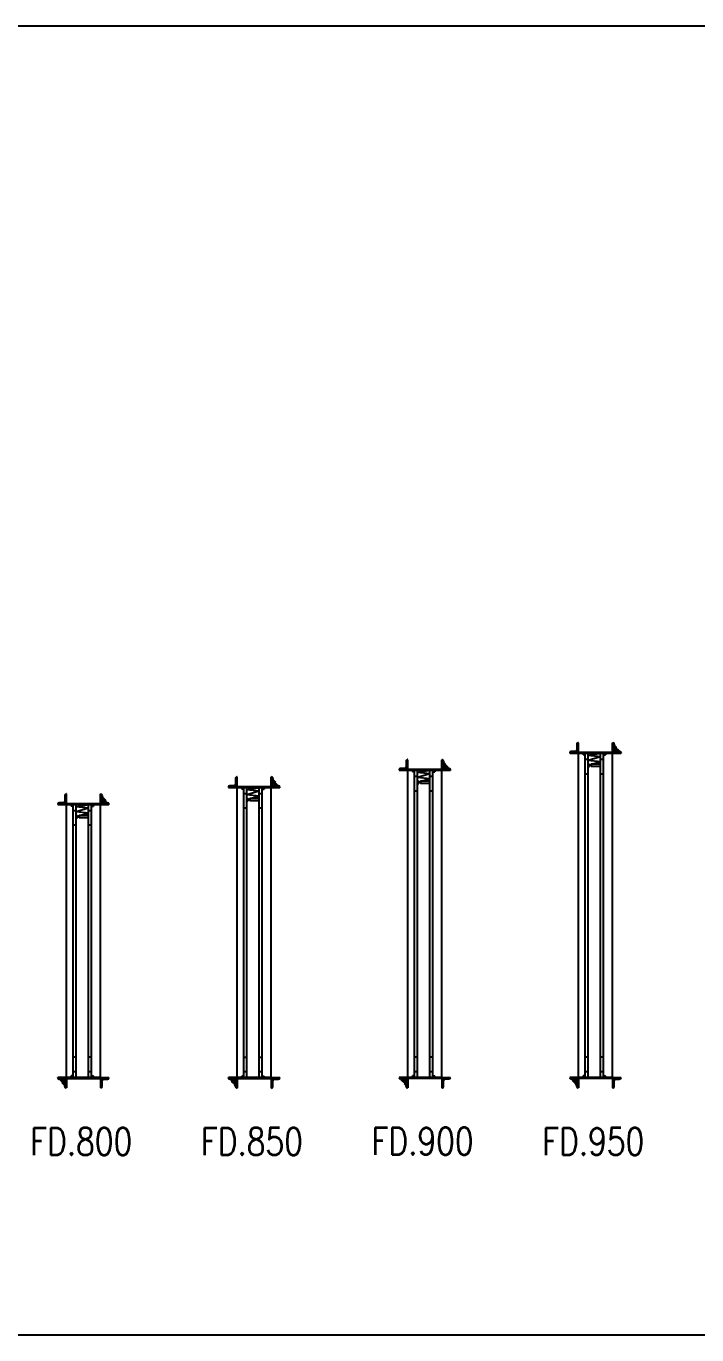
# Model space of a CAD drawing. Extents: x 462150 to 608263, y 35809 to 85242.
# Drawn here: x 489954 to 491919, y 71739 to 75572 of the extents above; entities that cross this region are included whole.
import ezdxf

# ---------------------------------------------------------------- set-up
doc = ezdxf.new("R2010")
doc.units = 0
doc.header["$LTSCALE"] = 500
doc.header["$MEASUREMENT"] = 0
doc.layers.add('AC-FD.', color=241, linetype='Continuous')
doc.layers.add('AC-TEXT', color=7, linetype='Continuous')
doc.styles.add('ROMANS', font='romans.shx', dxfattribs={"width": 0.8, "height": 100})
pattern_1 = [(315, (21194.38208572974, -103490.3835309405), (2.166381069811726, 2.166381069811724), [])]
pattern_2 = [(225, (-177025.4005337946, 117432.7646423822), (-1.171976644324376, 1.171976644324376), [])]
pattern_3 = [(315, (177025.4005337946, 117432.7646423822), (1.171976644324376, 1.171976644324376), [])]

# ---------------------------------------------------------------- blocks, each defined once
blk = doc.blocks.new('FD800')
h = blk.add_hatch()
h.set_pattern_fill('ANSI31', color=256, scale=13.25940212150434, angle=89.99999999999999, style=0)
h.set_pattern_definition([(45, (177032.3579330807, -116631.5391521862), (1.171976644324376, -1.171976644324376), [])])
edge = h.paths.add_edge_path()
edge.add_arc((-63.80910303612472, 801.7024611847446), 4.162597851494696, 450, 540, ccw=False)
edge.add_line((-43.06221203596215, 801.2254901961131), (-67.97170088760322, 801.2254901960986))
edge.add_line((-51.86436122038867, 805.8650590362087), (-63.80910303612472, 805.8650590362087))
edge.add_line((-67.97170088760322, 801.7024611847446), (-67.97170088760322, 801.2254901960986))
edge.add_line((-43.06219452881487, 801.2254901960986), (-43.06219452881487, 831.7411989028769))
edge.add_line((-47.70176336885196, 827.6060181873909), (-47.70176336885196, 810.027656887687))
edge.add_arc((-51.86436122038867, 810.027656887687), 4.162597851494696, 270, 360, ccw=False)
edge.add_arc((-43.53916551743168, 827.6060181874492), 4.162597851494696, 450, 540, ccw=False)
h = blk.add_hatch()
h.set_pattern_fill('ANSI31', color=256, scale=13.25940212150434, angle=89.99999999999999, style=0)
h.set_pattern_definition([(135, (-177018.4431345085, -116631.5391521862), (-1.171976644324376, -1.171976644324376), [])])
edge = h.paths.add_edge_path()
edge.add_arc((77.72390160826035, 801.7024611847446), 4.162597851494696, 0, 90)
edge.add_line((56.97701060809777, 801.2254901961131), (81.88649945973883, 801.2254901960986))
edge.add_line((65.7791597925243, 805.8650590362087), (77.72390160826035, 805.8650590362087))
edge.add_line((81.88649945973883, 801.7024611847446), (81.88649945973883, 801.2254901960986))
edge.add_line((56.9769931009505, 801.2254901960986), (56.9769931009505, 831.7411989028769))
edge.add_line((61.61656194098759, 827.6060181873909), (61.61656194098759, 810.027656887687))
edge.add_arc((65.7791597925243, 810.027656887687), 4.162597851494696, 180, 270)
edge.add_arc((57.45396408956731, 827.6060181874492), 4.162597851494696, 0, 90)
h = blk.add_hatch()
h.set_pattern_fill('ANSI31', color=256, scale=24.50980392156863, angle=-90.00000000000001, style=0)
h.set_pattern_definition([(45, (21201.33948501583, 104291.6090211366), (2.166381069811726, -2.166381069811724), [])])
h.paths.add_polyline_path([(56.9769931009505, 803.6764705883252), (56.97701060809777, 801.2254901961131), (-41.06217605411075, 801.2254901961131), (-41.06219452881487, 803.6764705883252)])
h = blk.add_hatch()
h.set_pattern_fill('ANSI31', color=256, scale=13.25940212150434, angle=89.99999999999999, style=0)
h.set_pattern_definition([(315, (177032.3579330807, 117433.9901325783), (1.171976644324376, 1.171976644324376), [])])
edge = h.paths.add_edge_path()
edge.add_arc((-63.80910303612472, 0.7485192074527732), 4.162597851494696, -180, -90)
edge.add_line((-43.06221203596215, 1.225490196084138), (-67.97170088760322, 1.225490196098689))
edge.add_line((-51.86436122038867, -3.414078644011169), (-63.80910303612472, -3.414078644011169))
edge.add_line((-67.97170088760322, 0.7485192074527732), (-67.97170088760322, 1.225490196098689))
edge.add_line((-43.06219452881487, 1.225490196098689), (-43.06219452881487, -29.29021851067955))
edge.add_line((-47.70176336885196, -25.15503779519349), (-47.70176336885196, -7.576676495489664))
edge.add_arc((-51.86436122038867, -7.576676495489664), 4.162597851494696, 0, 90)
edge.add_arc((-43.53916551743168, -25.1550377952517), 4.162597851494696, -180, -90)
h = blk.add_hatch()
h.set_pattern_fill('ANSI31', color=256, scale=24.50980392156863, angle=-90.00000000000001, style=0)
h.set_pattern_definition([(315, (21201.33948501583, -103489.1580407444), (2.166381069811726, 2.166381069811724), [])])
h.paths.add_polyline_path([(56.9769931009505, -1.225490196098689), (56.97701060809777, 1.225490196113241), (-41.06217605411075, 1.225490196113241), (-41.06219452881487, -1.225490196098689)])
h = blk.add_hatch()
h.set_pattern_fill('ANSI31', color=256, scale=13.25940212150434, angle=89.99999999999999, style=0)
h.set_pattern_definition([(225, (-177018.4431345085, 117433.9901325783), (-1.171976644324376, 1.171976644324376), [])])
edge = h.paths.add_edge_path()
edge.add_arc((77.72390160826035, 0.7485192074527732), 4.162597851494696, 270, 360, ccw=False)
edge.add_line((56.97701060809777, 1.225490196084138), (81.88649945973883, 1.225490196098689))
edge.add_line((65.7791597925243, -3.414078644011169), (77.72390160826035, -3.414078644011169))
edge.add_line((81.88649945973883, 0.7485192074527732), (81.88649945973883, 1.225490196098689))
edge.add_line((56.9769931009505, 1.225490196098689), (56.9769931009505, -29.29021851067955))
edge.add_line((61.61656194098759, -25.15503779519349), (61.61656194098759, -7.576676495489664))
edge.add_arc((65.7791597925243, -7.576676495489664), 4.162597851494696, 90, 180, ccw=False)
edge.add_arc((57.45396408956731, -25.1550377952517), 4.162597851494696, 270, 360, ccw=False)
for p, q in [((-51.86436122038867, 805.8650590362087), (-63.80910303612472, 805.8650590362087)), ((-47.70176336885196, 827.6060181873909), (-47.70176336885196, 810.027656887687)), ((-43.06219452881487, 831.7686160389128), (-43.53916551734437, 831.7686160389128)), ((-43.06219452881487, 801.2254901960986), (-43.06219452881487, 831.7411989028769)), ((56.9769931009505, 831.7686160389128), (57.45396408950909, 831.7686160389128)), ((56.9769931009505, 801.2254901960986), (56.9769931009505, 831.7411989028769)), ((61.61656194098759, 827.6060181873909), (61.61656194098759, 810.027656887687)), ((65.7791597925243, 805.8650590362087), (77.72390160826035, 805.8650590362087)), ((-67.97170088760322, 801.7024611847446), (-67.97170088760322, 801.2254901960986)), ((-67.97170088763232, 801.2254901962006), (56.97701060932013, 801.2253122697003)), ((-43.06219452881487, 801.2254901960986), (-67.97170088760322, 801.2254901960986)), ((-43.06219452881487, 803.6764705883107), (56.9769931009505, 803.6764705883252)), ((-43.06219452881487, 803.6764705883252), (-43.06217605411074, 801.2254901960986)), ((-43.06219452881487, 801.2254901961568), (-43.06219452881487, 803.6764705883542)), ((-43.06219452881487, 1.225490196098689), (-43.06219452881487, 801.2254901960986)), ((-29.15825391333783, 801.2254901961861), (-29.15825391333783, 796.5421166221057)), ((-23.22159563098103, 796.5421166221057), (-29.15825391333783, 796.5421166221057)), ((-23.22159563098103, 1.225490196098689), (-23.22159563098103, 801.2254901960986)), ((-23.22159563098103, 783.6881486686616), (-14.64751271647401, 783.6881486686616)), ((-14.64751271647401, 1.225490196098689), (-14.64751271647401, 801.2254901960986)), ((-14.64751271647401, 794.3002128411173), (22.02961843716912, 801.2254901960986)), ((22.02961843716912, 790.6748513319764), (-14.64751271647401, 794.3002128411173)), ((22.02961843716912, 790.6748513319764), (-14.64751271647401, 779.2672887295192)), ((22.02961843716912, 775.6419272203784), (-14.64751271647401, 779.2672887295192)), ((-14.64751271647401, 769.1828297620378), (-10.33070544165093, 769.1828297620378)), ((22.02961843716912, 775.6419272203784), (-10.33070544165093, 765.6544431420625)), ((-10.33070544165093, 769.1828297620378), (-10.33070544165093, 762.1260565220872)), ((-5.234842953679617, 769.1828297620378), (-5.234842953650513, 762.1260565220872)), ((22.02961843716912, 769.1828297620232), (-5.234842953679617, 769.1828297620378)), ((22.02961843711091, 1.225490196098689), (22.02961843716912, 801.2254901960986)), ((22.02961843711091, 783.6881486686616), (30.60370135173434, 783.6881486686616)), ((30.60370135173434, 1.225490196098689), (30.60370135173434, 801.2254901960986)), ((30.60370135173434, 796.5421166221057), (36.54035963412025, 796.5421166221057)), ((36.54035963412025, 801.2254901961861), (36.54035963412025, 796.5421166221057)), ((56.9769931009505, 803.6764705883252), (56.97701060809777, 801.2254901960986)), ((56.9769931009505, 1.225490196098689), (56.9769931009505, 801.2254901960986)), ((56.97701060809777, 801.2254901961131), (81.88649945973883, 801.2254901960986)), ((81.88649945973883, 801.7024611847446), (81.88649945973883, 801.2254901960986)), ((-23.22159563098103, 740.9373156319052), (-14.64751271647401, 740.9373156319052)), ((-14.64751271647401, 762.1260565220872), (-10.33070544165093, 762.1260565220872)), ((-5.234842953679617, 765.6544431420625), (-10.33070544165093, 765.6544431420625)), ((22.02961843716912, 762.1260565220872), (-5.234842953650513, 762.1260565220872)), ((22.02961843711091, 740.9373156319052), (30.60370135173434, 740.9373156319052)), ((-23.22159563098103, 61.51366476029216), (-14.64751271647401, 61.51366476029216)), ((22.02961843711091, 61.51366476029216), (30.60370135173434, 61.51366476029216)), ((-67.97170088760322, 0.7485192074527732), (-67.97170088760322, 1.225490196098689)), ((-43.06219452881487, 1.225490196098689), (-67.97170088760322, 1.225490196098689)), ((-43.06219452881487, -1.225490196113241), (-43.06217605411074, 1.225490196098689)), ((-43.06219452881487, 1.225490196040482), (-43.06219452881487, -1.225490196142345)), ((56.9769931009796, 1.225490196127793), (-43.06219452881487, 1.225490196127793)), ((-43.06219452881487, 1.225490196098689), (-43.06219452881487, -29.29021851067955)), ((-29.15825391333783, 1.225490196011378), (-29.15825391333783, 5.908863770106107)), ((-23.22159563098103, 5.908863770106107), (-29.15825391333783, 5.908863770106107)), ((-23.22159563098103, 18.76283172355033), (-14.64751271647401, 18.76283172355033)), ((22.02961843711091, 18.76283172355033), (30.60370135173434, 18.76283172355033)), ((30.60370135173434, 5.908863770106107), (36.54035963412025, 5.908863770106107)), ((36.54035963412025, 1.225490196011378), (36.54035963412025, 5.908863770106107)), ((56.9769931009505, -1.225490196113241), (56.97701060809777, 1.225490196098689)), ((56.9769931009505, 1.225490196098689), (56.9769931009505, -29.29021851067955)), ((56.97701060809777, 1.225490196084138), (81.88649945973883, 1.225490196098689)), ((81.88649945973883, 0.7485192074527732), (81.88649945973883, 1.225490196098689)), ((-51.86436122038867, -3.414078644011169), (-63.80910303612472, -3.414078644011169)), ((-47.70176336885196, -25.15503779519349), (-47.70176336885196, -7.576676495489664)), ((-43.06219452881487, -29.31763564671565), (-43.53916551734437, -29.31763564671565)), ((-43.06219452881487, -1.225490196084138), (56.9769931009505, -1.225490196113241)), ((56.9769931009505, -29.31763564671565), (57.45396408950909, -29.31763564671565)), ((61.61656194098759, -25.15503779519349), (61.61656194098759, -7.576676495489664)), ((65.7791597925243, -3.414078644011169), (77.72390160826035, -3.414078644011169))]:
    blk.add_line(p, q)
for centre, start, end in [((-63.80910303612472, 801.7024611847446), 90, 180), ((-51.86436122033047, 810.027656887687), 270, 0), ((-43.53916551734437, 827.6060181874492), 90, 180), ((57.45396408956731, 827.6060181874492), 0, 90), ((65.7791597925243, 810.027656887687), 180, 270), ((77.72390160826035, 801.7024611847446), 0, 90), ((-63.80910303612472, 0.7485192074527732), 180, 270), ((77.72390160826035, 0.7485192074527732), 270, 0), ((-51.86436122033047, -7.576676495489664), 0, 90), ((-43.53916551734437, -25.1550377952517), 180, 270), ((57.45396408956731, -25.1550377952517), 270, 0), ((65.7791597925243, -7.576676495489664), 90, 180)]:
    blk.add_arc(centre, 4.162597851494696, start, end)
blk = doc.blocks.new('FD850')
h = blk.add_hatch()
h.set_pattern_fill('ANSI31', color=256, scale=13.25940212150434, angle=89.99999999999999, style=0)
h.set_pattern_definition([(45, (177025.4005337946, -116582.7646423823), (1.171976644324376, -1.171976644324376), [])])
edge = h.paths.add_edge_path()
edge.add_arc((-70.76650232222164, 850.4769709886168), 4.162597851494696, 450, 540, ccw=False)
edge.add_line((-50.01961132205906, 849.9999999999853), (-74.92910017370014, 849.9999999999707))
edge.add_line((-58.8217605064856, 854.6395688400805), (-70.76650232222164, 854.6395688400805))
edge.add_line((-74.92910017370014, 850.4769709886168), (-74.92910017370014, 849.9999999999707))
edge.add_line((-50.01959381491179, 849.9999999999707), (-50.01959381491179, 880.5157087067493))
edge.add_line((-54.65916265494889, 876.3805279912631), (-54.65916265494889, 858.8021666915593))
edge.add_arc((-58.8217605064856, 858.8021666915593), 4.162597851494696, 270, 360, ccw=False)
edge.add_arc((-50.49656480352861, 876.3805279913213), 4.162597851494696, 450, 540, ccw=False)
h = blk.add_hatch()
h.set_pattern_fill('ANSI31', color=256, scale=24.50980392156863, angle=-90.00000000000001, style=0)
h.set_pattern_definition([(45, (21194.38208572974, 104340.3835309405), (2.166381069811726, -2.166381069811724), [])])
h.paths.add_polyline_path([(50.01959381485359, 852.4509803921974), (50.01961132200086, 849.9999999999853), (-48.01957534020765, 849.9999999999853), (-48.01959381491179, 852.4509803921974)])
h = blk.add_hatch()
h.set_pattern_fill('ANSI31', color=256, scale=13.25940212150434, angle=89.99999999999999, style=0)
h.set_pattern_definition([(135, (-177025.4005337946, -116582.7646423823), (-1.171976644324376, -1.171976644324376), [])])
edge = h.paths.add_edge_path()
edge.add_arc((70.76650232216343, 850.4769709886168), 4.162597851494696, 0, 90)
edge.add_line((50.01961132200086, 849.9999999999853), (74.92910017364191, 849.9999999999707))
edge.add_line((58.82176050642738, 854.6395688400805), (70.76650232216343, 854.6395688400805))
edge.add_line((74.92910017364191, 850.4769709886168), (74.92910017364191, 849.9999999999707))
edge.add_line((50.01959381485359, 849.9999999999707), (50.01959381485359, 880.5157087067493))
edge.add_line((54.65916265489068, 876.3805279912631), (54.65916265489068, 858.8021666915593))
edge.add_arc((58.82176050642738, 858.8021666915593), 4.162597851494696, 180, 270)
edge.add_arc((50.49656480347039, 876.3805279913213), 4.162597851494696, 0, 90)
h = blk.add_hatch()
h.set_pattern_fill('ANSI31', color=256, scale=13.25940212150434, angle=89.99999999999999, style=0)
h.set_pattern_definition(pattern_3)
edge = h.paths.add_edge_path()
edge.add_arc((-70.76650232222164, -0.4769709886750207), 4.162597851494696, -180, -90)
edge.add_line((-50.01961132205906, -4.36557e-11), (-74.92910017370014, -2.91038e-11))
edge.add_line((-58.8217605064856, -4.639568840138963), (-70.76650232222164, -4.639568840138963))
edge.add_line((-74.92910017370014, -0.4769709886750207), (-74.92910017370014, -2.910377494558247e-11))
edge.add_line((-50.01959381491179, -2.91038e-11), (-50.01959381491179, -30.51570870680734))
edge.add_line((-54.65916265494889, -26.38052799132129), (-54.65916265494889, -8.802166691617458))
edge.add_arc((-58.8217605064856, -8.802166691617456), 4.162597851494696, 0, 90)
edge.add_arc((-50.49656480352861, -26.3805279913795), 4.162597851494696, -180, -90)
h = blk.add_hatch()
h.set_pattern_fill('ANSI31', color=256, scale=24.50980392156863, angle=-90.00000000000001, style=0)
h.set_pattern_definition(pattern_1)
h.paths.add_polyline_path([(50.01959381485359, -2.450980392226483), (50.01961132200086, -1.45519e-11), (-48.01957534020765, -1.45519e-11), (-48.01959381491179, -2.450980392226483)])
h = blk.add_hatch()
h.set_pattern_fill('ANSI31', color=256, scale=13.25940212150434, angle=89.99999999999999, style=0)
h.set_pattern_definition(pattern_2)
edge = h.paths.add_edge_path()
edge.add_arc((70.76650232216343, -0.4769709886750207), 4.162597851494696, 270, 360, ccw=False)
edge.add_line((50.01961132200086, -4.36557e-11), (74.92910017364191, -2.91038e-11))
edge.add_line((58.82176050642738, -4.639568840138963), (70.76650232216343, -4.639568840138963))
edge.add_line((74.92910017364191, -0.4769709886750207), (74.92910017364191, -2.910377494558247e-11))
edge.add_line((50.01959381485359, -2.91038e-11), (50.01959381485359, -30.51570870680734))
edge.add_line((54.65916265489068, -26.38052799132129), (54.65916265489068, -8.802166691617458))
edge.add_arc((58.82176050642738, -8.802166691617456), 4.162597851494696, 90, 180, ccw=False)
edge.add_arc((50.49656480347039, -26.3805279913795), 4.162597851494696, 270, 360, ccw=False)
for p, q in [((-74.92910017370014, 850.4769709886168), (-74.92910017370014, 849.9999999999707)), ((-74.92910017372924, 850.0000000000728), (50.01961132322321, 849.9998220735724)), ((-50.01959381491179, 849.9999999999707), (-74.92910017370014, 849.9999999999707)), ((-58.8217605064856, 854.6395688400805), (-70.76650232222164, 854.6395688400805)), ((-54.65916265494889, 876.3805279912631), (-54.65916265494889, 858.8021666915593)), ((-50.01959381491179, 880.5431258427852), (-50.49656480344129, 880.5431258427852)), ((-50.01959381491179, 849.9999999999707), (-50.01959381491179, 880.5157087067493)), ((-50.01959381491179, 852.4509803921827), (50.01959381485359, 852.4509803921974)), ((-50.01959381491179, 852.4509803921974), (-50.01957534020767, 849.9999999999707)), ((-50.01959381491179, 850.0000000000291), (-50.01959381491179, 852.4509803922266)), ((-50.01959381491179, -2.91038e-11), (-50.01959381491179, 849.9999999999707)), ((-36.11565319943475, 850.0000000000583), (-36.11565319943475, 845.3166264259779)), ((-30.17899491707794, 845.3166264259779), (-36.11565319943475, 845.3166264259779)), ((-30.17899491707794, -2.91038e-11), (-30.17899491707794, 849.9999999999707)), ((-21.60491200257093, -2.91038e-11), (-21.60491200257093, 849.9999999999707)), ((-21.60491200257093, 843.0747226449893), (15.0722191510722, 849.9999999999707)), ((15.07221915101399, -2.91038e-11), (15.0722191510722, 849.9999999999707)), ((23.64630206563743, -2.91038e-11), (23.64630206563743, 849.9999999999707)), ((23.64630206563743, 845.3166264259779), (29.58296034802334, 845.3166264259779)), ((29.58296034802334, 850.0000000000583), (29.58296034802334, 845.3166264259779)), ((50.01959381485359, 880.5431258427852), (50.49656480341218, 880.5431258427852)), ((50.01959381485359, 849.9999999999707), (50.01959381485359, 880.5157087067493)), ((50.01959381485359, 852.4509803921974), (50.01961132200086, 849.9999999999707)), ((50.01959381485359, -2.91038e-11), (50.01959381485359, 849.9999999999707)), ((50.01961132200086, 849.9999999999853), (74.92910017364191, 849.9999999999707)), ((54.65916265489068, 876.3805279912631), (54.65916265489068, 858.8021666915593)), ((58.82176050642738, 854.6395688400805), (70.76650232216343, 854.6395688400805)), ((74.92910017364191, 850.4769709886168), (74.92910017364191, 849.9999999999707)), ((-30.17899491707794, 832.4626584725337), (-21.60491200257093, 832.4626584725337)), ((15.0722191510722, 839.4493611358483), (-21.60491200257093, 843.0747226449893)), ((15.0722191510722, 839.4493611358483), (-21.60491200257093, 828.0417985333916)), ((15.0722191510722, 824.4164370242506), (-21.60491200257093, 828.0417985333916)), ((-21.60491200257093, 817.9573395659099), (-17.28810472774785, 817.9573395659099)), ((-21.60491200257093, 810.9005663259593), (-17.28810472774785, 810.9005663259593)), ((15.0722191510722, 824.4164370242506), (-17.28810472774785, 814.4289529459347)), ((-17.28810472774785, 817.9573395659099), (-17.28810472774785, 810.9005663259593)), ((-12.19224223977653, 814.4289529459347), (-17.28810472774785, 814.4289529459347)), ((-12.19224223977653, 817.9573395659099), (-12.19224223974743, 810.9005663259593)), ((15.0722191510722, 817.9573395658954), (-12.19224223977653, 817.9573395659099)), ((15.0722191510722, 810.9005663259593), (-12.19224223974743, 810.9005663259593)), ((15.07221915101399, 832.4626584725337), (23.64630206563743, 832.4626584725337)), ((-30.17899491707794, 789.7118254357774), (-21.60491200257093, 789.7118254357774)), ((15.07221915101399, 789.7118254357774), (23.64630206563743, 789.7118254357774)), ((-30.17899491707794, 60.28817456416437), (-21.60491200257093, 60.28817456416437)), ((15.07221915101399, 60.28817456416437), (23.64630206563743, 60.28817456416437)), ((50.01959381488268, 0), (-50.01959381491179, 0)), ((-36.11565319943475, -1.164153e-10), (-36.11565319943475, 4.683373573978316)), ((-30.17899491707794, 4.683373573978316), (-36.11565319943475, 4.683373573978316)), ((-30.17899491707794, 17.53734152742254), (-21.60491200257093, 17.53734152742254)), ((15.07221915101399, 17.53734152742254), (23.64630206563743, 17.53734152742254)), ((23.64630206563743, 4.683373573978316), (29.58296034802334, 4.683373573978316)), ((29.58296034802334, -1.164153e-10), (29.58296034802334, 4.683373573978316)), ((-74.92910017370014, -0.4769709886750207), (-74.92910017370014, -2.91038e-11)), ((-50.01959381491179, -2.91038e-11), (-74.92910017370014, -2.91038e-11)), ((-58.8217605064856, -4.639568840138963), (-70.76650232222164, -4.639568840138963)), ((-54.65916265494889, -26.38052799132129), (-54.65916265494889, -8.802166691617456)), ((-50.01959381491179, -30.54312584284344), (-50.49656480344129, -30.54312584284344)), ((-50.01959381491179, -2.450980392241035), (-50.01957534020767, -2.91038e-11)), ((-50.01959381491179, -8.73115e-11), (-50.01959381491179, -2.450980392270139)), ((-50.01959381491179, -2.91038e-11), (-50.01959381491179, -30.51570870680734)), ((-50.01959381491179, -2.450980392211931), (50.01959381485359, -2.450980392241035)), ((50.01959381485359, -2.450980392241035), (50.01961132200086, -2.91038e-11)), ((50.01959381485359, -2.91038e-11), (50.01959381485359, -30.51570870680734)), ((50.01959381485359, -30.54312584284344), (50.49656480341218, -30.54312584284344)), ((50.01961132200086, -4.36557e-11), (74.92910017364191, -2.91038e-11)), ((54.65916265489068, -26.38052799132129), (54.65916265489068, -8.802166691617456)), ((58.82176050642738, -4.639568840138963), (70.76650232216343, -4.639568840138963)), ((74.92910017364191, -0.4769709886750207), (74.92910017364191, -2.91038e-11))]:
    blk.add_line(p, q)
for centre, start, end in [((-70.76650232222164, 850.4769709886168), 90, 180), ((-58.82176050642738, 858.8021666915593), 270, 0), ((-50.49656480344129, 876.3805279913213), 90, 180), ((50.49656480347039, 876.3805279913213), 0, 90), ((58.82176050642738, 858.8021666915593), 180, 270), ((70.76650232216343, 850.4769709886168), 0, 90), ((-70.76650232222164, -0.4769709886750207), 180, 270), ((-58.82176050642738, -8.802166691617456), 0, 90), ((-50.49656480344129, -26.3805279913795), 180, 270), ((50.49656480347039, -26.3805279913795), 270, 0), ((58.82176050642738, -8.802166691617456), 90, 180), ((70.76650232216343, -0.4769709886750207), 270, 0)]:
    blk.add_arc(centre, 4.162597851494696, start, end)
blk = doc.blocks.new('FD900')
h = blk.add_hatch()
h.set_pattern_fill('ANSI31', color=256, scale=13.25940212150434, angle=89.99999999999999, style=0)
h.set_pattern_definition([(45, (177025.4005337946, -116532.7646423823), (1.171976644324376, -1.171976644324376), [])])
edge = h.paths.add_edge_path()
edge.add_arc((-70.76650232222164, 900.4769709886168), 4.162597851494696, 450, 540, ccw=False)
edge.add_line((-50.01961132205906, 899.9999999999853), (-74.92910017370014, 899.9999999999707))
edge.add_line((-58.8217605064856, 904.6395688400805), (-70.76650232222164, 904.6395688400805))
edge.add_line((-74.92910017370014, 900.4769709886168), (-74.92910017370014, 899.9999999999707))
edge.add_line((-50.01959381491179, 899.9999999999707), (-50.01959381491179, 930.5157087067493))
edge.add_line((-54.65916265494889, 926.3805279912633), (-54.65916265494889, 908.8021666915593))
edge.add_arc((-58.8217605064856, 908.8021666915593), 4.162597851494696, 270, 360, ccw=False)
edge.add_arc((-50.49656480352861, 926.3805279913213), 4.162597851494696, 450, 540, ccw=False)
h = blk.add_hatch()
h.set_pattern_fill('ANSI31', color=256, scale=13.25940212150434, angle=89.99999999999999, style=0)
h.set_pattern_definition([(135, (-177025.4005337946, -116532.7646423823), (-1.171976644324376, -1.171976644324376), [])])
edge = h.paths.add_edge_path()
edge.add_arc((70.76650232216343, 900.4769709886168), 4.162597851494696, 0, 90)
edge.add_line((50.01961132200086, 899.9999999999853), (74.92910017364191, 899.9999999999707))
edge.add_line((58.82176050642738, 904.6395688400805), (70.76650232216343, 904.6395688400805))
edge.add_line((74.92910017364191, 900.4769709886168), (74.92910017364191, 899.9999999999707))
edge.add_line((50.01959381485359, 899.9999999999707), (50.01959381485359, 930.5157087067493))
edge.add_line((54.65916265489068, 926.3805279912633), (54.65916265489068, 908.8021666915593))
edge.add_arc((58.82176050642738, 908.8021666915593), 4.162597851494696, 180, 270)
edge.add_arc((50.49656480347039, 926.3805279913213), 4.162597851494696, 0, 90)
h = blk.add_hatch()
h.set_pattern_fill('ANSI31', color=256, scale=24.50980392156863, angle=-90.00000000000001, style=0)
h.set_pattern_definition([(45, (21194.38208572974, 104390.3835309405), (2.166381069811726, -2.166381069811724), [])])
h.paths.add_polyline_path([(50.01959381485359, 902.4509803921974), (50.01961132200086, 899.9999999999853), (-48.01957534020765, 899.9999999999853), (-48.01959381491179, 902.4509803921974)])
h = blk.add_hatch()
h.set_pattern_fill('ANSI31', color=256, scale=13.25940212150434, angle=89.99999999999999, style=0)
h.set_pattern_definition(pattern_3)
edge = h.paths.add_edge_path()
edge.add_arc((-70.76650232222164, -0.4769709886750207), 4.162597851494696, -180, -90)
edge.add_line((-50.01961132205906, -4.36557e-11), (-74.92910017370014, -2.91038e-11))
edge.add_line((-58.8217605064856, -4.639568840138963), (-70.76650232222164, -4.639568840138963))
edge.add_line((-74.92910017370014, -0.4769709886750207), (-74.92910017370014, -2.910377494558247e-11))
edge.add_line((-50.01959381491179, -2.91038e-11), (-50.01959381491179, -30.51570870680734))
edge.add_line((-54.65916265494889, -26.38052799132129), (-54.65916265494889, -8.802166691617458))
edge.add_arc((-58.8217605064856, -8.802166691617456), 4.162597851494696, 0, 90)
edge.add_arc((-50.49656480352861, -26.3805279913795), 4.162597851494696, -180, -90)
h = blk.add_hatch()
h.set_pattern_fill('ANSI31', color=256, scale=24.50980392156863, angle=-90.00000000000001, style=0)
h.set_pattern_definition(pattern_1)
h.paths.add_polyline_path([(50.01959381485359, -2.450980392226483), (50.01961132200086, -1.45519e-11), (-48.01957534020765, -1.45519e-11), (-48.01959381491179, -2.450980392226483)])
h = blk.add_hatch()
h.set_pattern_fill('ANSI31', color=256, scale=13.25940212150434, angle=89.99999999999999, style=0)
h.set_pattern_definition(pattern_2)
edge = h.paths.add_edge_path()
edge.add_arc((70.76650232216343, -0.4769709886750207), 4.162597851494696, 270, 360, ccw=False)
edge.add_line((50.01961132200086, -4.36557e-11), (74.92910017364191, -2.91038e-11))
edge.add_line((58.82176050642738, -4.639568840138963), (70.76650232216343, -4.639568840138963))
edge.add_line((74.92910017364191, -0.4769709886750207), (74.92910017364191, -2.910377494558247e-11))
edge.add_line((50.01959381485359, -2.91038e-11), (50.01959381485359, -30.51570870680734))
edge.add_line((54.65916265489068, -26.38052799132129), (54.65916265489068, -8.802166691617458))
edge.add_arc((58.82176050642738, -8.802166691617456), 4.162597851494696, 90, 180, ccw=False)
edge.add_arc((50.49656480347039, -26.3805279913795), 4.162597851494696, 270, 360, ccw=False)
for p, q in [((-54.65916265494889, 926.3805279912633), (-54.65916265494889, 908.8021666915593)), ((-50.01959381491179, 930.5431258427852), (-50.49656480344129, 930.5431258427852)), ((-50.01959381491179, 899.9999999999707), (-50.01959381491179, 930.5157087067493)), ((50.01959381485359, 930.5431258427852), (50.49656480341218, 930.5431258427852)), ((50.01959381485359, 899.9999999999707), (50.01959381485359, 930.5157087067493)), ((54.65916265489068, 926.3805279912633), (54.65916265489068, 908.8021666915593)), ((-74.92910017370014, 900.4769709886168), (-74.92910017370014, 899.9999999999707)), ((-74.92910017372924, 900.0000000000728), (50.01961132322321, 899.9998220735724)), ((-50.01959381491179, 899.9999999999707), (-74.92910017370014, 899.9999999999707)), ((-58.8217605064856, 904.6395688400805), (-70.76650232222164, 904.6395688400805)), ((-50.01959381491179, 902.4509803921827), (50.01959381485359, 902.4509803921974)), ((-50.01959381491179, 902.4509803921974), (-50.01957534020767, 899.9999999999707)), ((-50.01959381491179, 900.0000000000291), (-50.01959381491179, 902.4509803922264)), ((-50.01959381491179, -2.91038e-11), (-50.01959381491179, 899.9999999999707)), ((-36.11565319943475, 900.0000000000583), (-36.11565319943475, 895.3166264259779)), ((-30.17899491707794, 895.3166264259779), (-36.11565319943475, 895.3166264259779)), ((-30.17899491707794, -2.91038e-11), (-30.17899491707794, 899.9999999999707)), ((-30.17899491707794, 882.4626584725337), (-21.60491200257093, 882.4626584725337)), ((-21.60491200257093, -2.91038e-11), (-21.60491200257093, 899.9999999999707)), ((-21.60491200257093, 893.0747226449893), (15.0722191510722, 899.9999999999707)), ((15.0722191510722, 889.4493611358483), (-21.60491200257093, 893.0747226449893)), ((15.0722191510722, 889.4493611358483), (-21.60491200257093, 878.0417985333916)), ((15.07221915101399, -2.91038e-11), (15.0722191510722, 899.9999999999707)), ((15.07221915101399, 882.4626584725337), (23.64630206563743, 882.4626584725337)), ((23.64630206563743, -2.91038e-11), (23.64630206563743, 899.9999999999707)), ((23.64630206563743, 895.3166264259779), (29.58296034802334, 895.3166264259779)), ((29.58296034802334, 900.0000000000583), (29.58296034802334, 895.3166264259779)), ((50.01959381485359, 902.4509803921974), (50.01961132200086, 899.9999999999707)), ((50.01959381485359, -2.91038e-11), (50.01959381485359, 899.9999999999707)), ((50.01961132200086, 899.9999999999853), (74.92910017364191, 899.9999999999707)), ((58.82176050642738, 904.6395688400805), (70.76650232216343, 904.6395688400805)), ((74.92910017364191, 900.4769709886168), (74.92910017364191, 899.9999999999707)), ((15.0722191510722, 874.4164370242506), (-21.60491200257093, 878.0417985333916)), ((-21.60491200257093, 867.9573395659099), (-17.28810472774785, 867.9573395659099)), ((-21.60491200257093, 860.9005663259593), (-17.28810472774785, 860.9005663259593)), ((15.0722191510722, 874.4164370242506), (-17.28810472774785, 864.4289529459347)), ((-17.28810472774785, 867.9573395659099), (-17.28810472774785, 860.9005663259593)), ((-12.19224223977653, 864.4289529459347), (-17.28810472774785, 864.4289529459347)), ((-12.19224223977653, 867.9573395659099), (-12.19224223974743, 860.9005663259593)), ((15.0722191510722, 867.9573395658954), (-12.19224223977653, 867.9573395659099)), ((15.0722191510722, 860.9005663259593), (-12.19224223974743, 860.9005663259593)), ((-30.17899491707794, 839.7118254357774), (-21.60491200257093, 839.7118254357774)), ((15.07221915101399, 839.7118254357774), (23.64630206563743, 839.7118254357774)), ((-30.17899491707794, 60.28817456416437), (-21.60491200257093, 60.28817456416437)), ((15.07221915101399, 60.28817456416437), (23.64630206563743, 60.28817456416437)), ((50.01959381488268, 0), (-50.01959381491179, 0)), ((-36.11565319943475, -1.164153e-10), (-36.11565319943475, 4.683373573978316)), ((-30.17899491707794, 4.683373573978316), (-36.11565319943475, 4.683373573978316)), ((-30.17899491707794, 17.53734152742254), (-21.60491200257093, 17.53734152742254)), ((15.07221915101399, 17.53734152742254), (23.64630206563743, 17.53734152742254)), ((23.64630206563743, 4.683373573978316), (29.58296034802334, 4.683373573978316)), ((29.58296034802334, -1.164153e-10), (29.58296034802334, 4.683373573978316)), ((-74.92910017370014, -0.4769709886750207), (-74.92910017370014, -2.91038e-11)), ((-50.01959381491179, -2.91038e-11), (-74.92910017370014, -2.91038e-11)), ((-58.8217605064856, -4.639568840138963), (-70.76650232222164, -4.639568840138963)), ((-54.65916265494889, -26.38052799132129), (-54.65916265494889, -8.802166691617456)), ((-50.01959381491179, -30.54312584284344), (-50.49656480344129, -30.54312584284344)), ((-50.01959381491179, -2.450980392241035), (-50.01957534020767, -2.91038e-11)), ((-50.01959381491179, -8.73115e-11), (-50.01959381491179, -2.450980392270139)), ((-50.01959381491179, -2.91038e-11), (-50.01959381491179, -30.51570870680734)), ((-50.01959381491179, -2.450980392211931), (50.01959381485359, -2.450980392241035)), ((50.01959381485359, -2.450980392241035), (50.01961132200086, -2.91038e-11)), ((50.01959381485359, -2.91038e-11), (50.01959381485359, -30.51570870680734)), ((50.01959381485359, -30.54312584284344), (50.49656480341218, -30.54312584284344)), ((50.01961132200086, -4.36557e-11), (74.92910017364191, -2.91038e-11)), ((54.65916265489068, -26.38052799132129), (54.65916265489068, -8.802166691617456)), ((58.82176050642738, -4.639568840138963), (70.76650232216343, -4.639568840138963)), ((74.92910017364191, -0.4769709886750207), (74.92910017364191, -2.91038e-11))]:
    blk.add_line(p, q)
for centre, start, end in [((-50.49656480344129, 926.3805279913213), 90, 180), ((50.49656480347039, 926.3805279913213), 0, 90), ((-70.76650232222164, 900.4769709886168), 90, 180), ((-58.82176050642738, 908.8021666915593), 270, 0), ((58.82176050642738, 908.8021666915593), 180, 270), ((70.76650232216343, 900.4769709886168), 0, 90), ((-70.76650232222164, -0.4769709886750207), 180, 270), ((-58.82176050642738, -8.802166691617456), 0, 90), ((-50.49656480344129, -26.3805279913795), 180, 270), ((50.49656480347039, -26.3805279913795), 270, 0), ((58.82176050642738, -8.802166691617456), 90, 180), ((70.76650232216343, -0.4769709886750207), 270, 0)]:
    blk.add_arc(centre, 4.162597851494696, start, end)
blk = doc.blocks.new('FD950')
h = blk.add_hatch()
h.set_pattern_fill('ANSI31', color=256, scale=13.25940212150434, angle=89.99999999999999, style=0)
h.set_pattern_definition([(45, (177025.4005337946, -116482.7646423823), (1.171976644324376, -1.171976644324376), [])])
edge = h.paths.add_edge_path()
edge.add_arc((-70.76650232222164, 950.4769709886168), 4.162597851494696, 450, 540, ccw=False)
edge.add_line((-50.01961132205906, 949.9999999999853), (-74.92910017370014, 949.9999999999707))
edge.add_line((-58.8217605064856, 954.6395688400805), (-70.76650232222164, 954.6395688400805))
edge.add_line((-74.92910017370014, 950.4769709886168), (-74.92910017370014, 949.9999999999707))
edge.add_line((-50.01959381491179, 949.9999999999707), (-50.01959381491179, 980.5157087067493))
edge.add_line((-54.65916265494889, 976.3805279912633), (-54.65916265494889, 958.8021666915593))
edge.add_arc((-58.8217605064856, 958.8021666915593), 4.162597851494696, 270, 360, ccw=False)
edge.add_arc((-50.49656480352861, 976.3805279913213), 4.162597851494696, 450, 540, ccw=False)
h = blk.add_hatch()
h.set_pattern_fill('ANSI31', color=256, scale=13.25940212150434, angle=89.99999999999999, style=0)
h.set_pattern_definition([(135, (-177025.4005337946, -116482.7646423823), (-1.171976644324376, -1.171976644324376), [])])
edge = h.paths.add_edge_path()
edge.add_arc((70.76650232216343, 950.4769709886168), 4.162597851494696, 0, 90)
edge.add_line((50.01961132200086, 949.9999999999853), (74.92910017364191, 949.9999999999707))
edge.add_line((58.82176050642738, 954.6395688400805), (70.76650232216343, 954.6395688400805))
edge.add_line((74.92910017364191, 950.4769709886168), (74.92910017364191, 949.9999999999707))
edge.add_line((50.01959381485359, 949.9999999999707), (50.01959381485359, 980.5157087067493))
edge.add_line((54.65916265489068, 976.3805279912633), (54.65916265489068, 958.8021666915593))
edge.add_arc((58.82176050642738, 958.8021666915593), 4.162597851494696, 180, 270)
edge.add_arc((50.49656480347039, 976.3805279913213), 4.162597851494696, 0, 90)
h = blk.add_hatch()
h.set_pattern_fill('ANSI31', color=256, scale=24.50980392156863, angle=-90.00000000000001, style=0)
h.set_pattern_definition([(45, (21194.38208572974, 104440.3835309405), (2.166381069811726, -2.166381069811724), [])])
h.paths.add_polyline_path([(50.01959381485359, 952.4509803921974), (50.01961132200086, 949.9999999999853), (-48.01957534020765, 949.9999999999853), (-48.01959381491179, 952.4509803921974)])
h = blk.add_hatch()
h.set_pattern_fill('ANSI31', color=256, scale=13.25940212150434, angle=89.99999999999999, style=0)
h.set_pattern_definition(pattern_3)
edge = h.paths.add_edge_path()
edge.add_arc((-70.76650232222164, -0.4769709886750207), 4.162597851494696, -180, -90)
edge.add_line((-50.01961132205906, -4.36557e-11), (-74.92910017370014, -2.91038e-11))
edge.add_line((-58.8217605064856, -4.639568840138963), (-70.76650232222164, -4.639568840138963))
edge.add_line((-74.92910017370014, -0.4769709886750207), (-74.92910017370014, -2.910377494558247e-11))
edge.add_line((-50.01959381491179, -2.91038e-11), (-50.01959381491179, -30.51570870680734))
edge.add_line((-54.65916265494889, -26.38052799132129), (-54.65916265494889, -8.802166691617458))
edge.add_arc((-58.8217605064856, -8.802166691617456), 4.162597851494696, 0, 90)
edge.add_arc((-50.49656480352861, -26.3805279913795), 4.162597851494696, -180, -90)
h = blk.add_hatch()
h.set_pattern_fill('ANSI31', color=256, scale=24.50980392156863, angle=-90.00000000000001, style=0)
h.set_pattern_definition(pattern_1)
h.paths.add_polyline_path([(50.01959381485359, -2.450980392226483), (50.01961132200086, -1.45519e-11), (-48.01957534020765, -1.45519e-11), (-48.01959381491179, -2.450980392226483)])
h = blk.add_hatch()
h.set_pattern_fill('ANSI31', color=256, scale=13.25940212150434, angle=89.99999999999999, style=0)
h.set_pattern_definition(pattern_2)
edge = h.paths.add_edge_path()
edge.add_arc((70.76650232216343, -0.4769709886750207), 4.162597851494696, 270, 360, ccw=False)
edge.add_line((50.01961132200086, -4.36557e-11), (74.92910017364191, -2.91038e-11))
edge.add_line((58.82176050642738, -4.639568840138963), (70.76650232216343, -4.639568840138963))
edge.add_line((74.92910017364191, -0.4769709886750207), (74.92910017364191, -2.910377494558247e-11))
edge.add_line((50.01959381485359, -2.91038e-11), (50.01959381485359, -30.51570870680734))
edge.add_line((54.65916265489068, -26.38052799132129), (54.65916265489068, -8.802166691617458))
edge.add_arc((58.82176050642738, -8.802166691617456), 4.162597851494696, 90, 180, ccw=False)
edge.add_arc((50.49656480347039, -26.3805279913795), 4.162597851494696, 270, 360, ccw=False)
for p, q in [((-54.65916265494889, 976.3805279912633), (-54.65916265494889, 958.8021666915593)), ((-50.01959381491179, 980.5431258427852), (-50.49656480344129, 980.5431258427852)), ((-50.01959381491179, 949.9999999999707), (-50.01959381491179, 980.5157087067493)), ((50.01959381485359, 980.5431258427852), (50.49656480341218, 980.5431258427852)), ((50.01959381485359, 949.9999999999707), (50.01959381485359, 980.5157087067493)), ((54.65916265489068, 976.3805279912633), (54.65916265489068, 958.8021666915593)), ((-74.92910017370014, 950.4769709886168), (-74.92910017370014, 949.9999999999707)), ((-74.92910017372924, 950.0000000000728), (50.01961132322321, 949.9998220735724)), ((-50.01959381491179, 949.9999999999707), (-74.92910017370014, 949.9999999999707)), ((-58.8217605064856, 954.6395688400805), (-70.76650232222164, 954.6395688400805)), ((-50.01959381491179, 952.4509803921827), (50.01959381485359, 952.4509803921974)), ((-50.01959381491179, 952.4509803921974), (-50.01957534020767, 949.9999999999707)), ((-50.01959381491179, 950.0000000000293), (-50.01959381491179, 952.4509803922264)), ((-50.01959381491179, -2.91038e-11), (-50.01959381491179, 949.9999999999707)), ((-36.11565319943475, 950.0000000000583), (-36.11565319943475, 945.3166264259779)), ((-30.17899491707794, 945.3166264259779), (-36.11565319943475, 945.3166264259779)), ((-30.17899491707794, -2.91038e-11), (-30.17899491707794, 949.9999999999707)), ((-30.17899491707794, 932.4626584725337), (-21.60491200257093, 932.4626584725337)), ((-21.60491200257093, -2.91038e-11), (-21.60491200257093, 949.9999999999707)), ((-21.60491200257093, 943.0747226449893), (15.0722191510722, 949.9999999999707)), ((15.0722191510722, 939.4493611358483), (-21.60491200257093, 943.0747226449893)), ((15.0722191510722, 939.4493611358483), (-21.60491200257093, 928.0417985333916)), ((15.0722191510722, 924.4164370242506), (-21.60491200257093, 928.0417985333916)), ((15.0722191510722, 924.4164370242506), (-17.28810472774785, 914.4289529459347)), ((15.07221915101399, -2.91038e-11), (15.0722191510722, 949.9999999999707)), ((15.07221915101399, 932.4626584725337), (23.64630206563743, 932.4626584725337)), ((23.64630206563743, -2.91038e-11), (23.64630206563743, 949.9999999999707)), ((23.64630206563743, 945.3166264259779), (29.58296034802334, 945.3166264259779)), ((29.58296034802334, 950.0000000000583), (29.58296034802334, 945.3166264259779)), ((50.01959381485359, 952.4509803921974), (50.01961132200086, 949.9999999999707)), ((50.01959381485359, -2.91038e-11), (50.01959381485359, 949.9999999999707)), ((50.01961132200086, 949.9999999999853), (74.92910017364191, 949.9999999999707)), ((58.82176050642738, 954.6395688400805), (70.76650232216343, 954.6395688400805)), ((74.92910017364191, 950.4769709886168), (74.92910017364191, 949.9999999999707)), ((-30.17899491707794, 889.7118254357774), (-21.60491200257093, 889.7118254357774)), ((-21.60491200257093, 917.95733956591), (-17.28810472774785, 917.95733956591)), ((-21.60491200257093, 910.9005663259593), (-17.28810472774785, 910.9005663259593)), ((-17.28810472774785, 917.95733956591), (-17.28810472774785, 910.9005663259593)), ((-12.19224223977653, 914.4289529459347), (-17.28810472774785, 914.4289529459347)), ((-12.19224223977653, 917.95733956591), (-12.19224223974743, 910.9005663259593)), ((15.0722191510722, 917.9573395658954), (-12.19224223977653, 917.95733956591)), ((15.0722191510722, 910.9005663259593), (-12.19224223974743, 910.9005663259593)), ((15.07221915101399, 889.7118254357774), (23.64630206563743, 889.7118254357774)), ((-30.17899491707794, 60.28817456416437), (-21.60491200257093, 60.28817456416437)), ((15.07221915101399, 60.28817456416437), (23.64630206563743, 60.28817456416437)), ((50.01959381488268, 0), (-50.01959381491179, 0)), ((-36.11565319943475, -1.164153e-10), (-36.11565319943475, 4.683373573978316)), ((-30.17899491707794, 4.683373573978316), (-36.11565319943475, 4.683373573978316)), ((-30.17899491707794, 17.53734152742254), (-21.60491200257093, 17.53734152742254)), ((15.07221915101399, 17.53734152742254), (23.64630206563743, 17.53734152742254)), ((23.64630206563743, 4.683373573978316), (29.58296034802334, 4.683373573978316)), ((29.58296034802334, -1.164153e-10), (29.58296034802334, 4.683373573978316)), ((-74.92910017370014, -0.4769709886750207), (-74.92910017370014, -2.91038e-11)), ((-50.01959381491179, -2.91038e-11), (-74.92910017370014, -2.91038e-11)), ((-58.8217605064856, -4.639568840138963), (-70.76650232222164, -4.639568840138963)), ((-54.65916265494889, -26.38052799132129), (-54.65916265494889, -8.802166691617456)), ((-50.01959381491179, -30.54312584284344), (-50.49656480344129, -30.54312584284344)), ((-50.01959381491179, -2.450980392241035), (-50.01957534020767, -2.91038e-11)), ((-50.01959381491179, -8.73115e-11), (-50.01959381491179, -2.450980392270139)), ((-50.01959381491179, -2.91038e-11), (-50.01959381491179, -30.51570870680734)), ((-50.01959381491179, -2.450980392211931), (50.01959381485359, -2.450980392241035)), ((50.01959381485359, -2.450980392241035), (50.01961132200086, -2.91038e-11)), ((50.01959381485359, -2.91038e-11), (50.01959381485359, -30.51570870680734)), ((50.01959381485359, -30.54312584284344), (50.49656480341218, -30.54312584284344)), ((50.01961132200086, -4.36557e-11), (74.92910017364191, -2.91038e-11)), ((54.65916265489068, -26.38052799132129), (54.65916265489068, -8.802166691617456)), ((58.82176050642738, -4.639568840138963), (70.76650232216343, -4.639568840138963)), ((74.92910017364191, -0.4769709886750207), (74.92910017364191, -2.91038e-11))]:
    blk.add_line(p, q)
for centre, start, end in [((-58.82176050642738, 958.8021666915593), 270, 0), ((-50.49656480344129, 976.3805279913213), 90, 180), ((50.49656480347039, 976.3805279913213), 0, 90), ((58.82176050642738, 958.8021666915593), 180, 270), ((-70.76650232222164, 950.4769709886168), 90, 180), ((70.76650232216343, 950.4769709886168), 0, 90), ((-70.76650232222164, -0.4769709886750207), 180, 270), ((-58.82176050642738, -8.802166691617456), 0, 90), ((-50.49656480344129, -26.3805279913795), 180, 270), ((50.49656480347039, -26.3805279913795), 270, 0), ((58.82176050642738, -8.802166691617456), 90, 180), ((70.76650232216343, -0.4769709886750207), 270, 0)]:
    blk.add_arc(centre, 4.162597851494696, start, end)

msp = doc.modelspace()

# ---------------------------------------------------------------- linework, layer by layer
msp.add_lwpolyline([(482908.2861914238, 71739.39531512043), (502801.4174745508, 71739.39531512043), (502801.4174745508, 75571.9747334076), (482908.2861914238, 75571.9747334076)], close=True)

# ---------------------------------------------------------------- block references
at = {"layer": 'AC-FD.'}
for name, p in [('FD950', (491621.9157638151, 72493.05907197867)), ('FD900', (491121.9157638151, 72493.29755747301)), ('FD850', (490621.9157638152, 72492.58210099004)), ('FD800', (490114.9583645291, 72491.59509628825))]:
    msp.add_blockref(name, p, dxfattribs=at)

# ---------------------------------------------------------------- texts
at = {"layer": 'AC-TEXT', "style": 'ROMANS', "width": 0.8}
for s, p in [('FD.800', (489966.0028098996, 72265.72087550742)), ('FD.850', (490466.0028098996, 72265.4823900131)), ('FD.900', (490966.0028098996, 72266.19784649607)), ('FD.950', (491466.0028098996, 72265.95936100173))]:
    msp.add_text(s, height=80, dxfattribs=at).set_placement(p)

doc.saveas('drawing.dxf')
